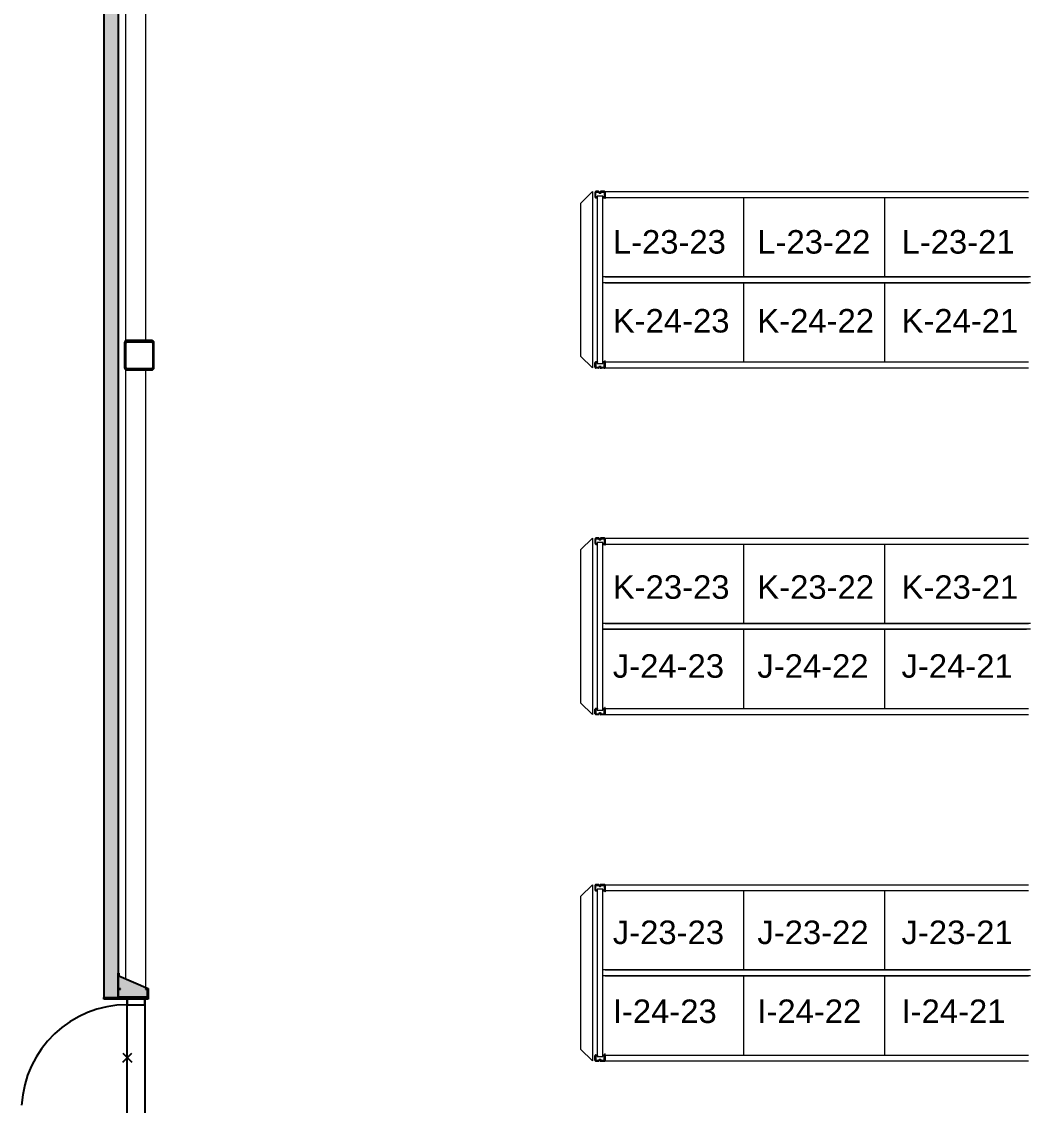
# Model space of a CAD drawing. Header units: inches. Extents: x 2743 to 10591, y -1604 to 5792.
# Drawn here: x 7056.9 to 7399.8, y 4324.9 to 4693.9 of the extents above; entities that cross this region are included whole.
import ezdxf

# ---------------------------------------------------------------- set-up
doc = ezdxf.new("R2010")
doc.units = ezdxf.units.IN
doc.header["$LTSCALE"] = 0.1875
doc.header["$MEASUREMENT"] = 0
doc.header["$PDMODE"] = 3
doc.header["$PDSIZE"] = 1.5
for name, color, linetype, lineweight in [('22 Dimension', 7, 'Continuous', 5), ('32 Echelle', 160, 'Continuous', 15), ('33 Poutre', 30, 'Continuous', 15), ('37 Protection', 1, 'Continuous', 15)]:
    doc.layers.add(name, color=color, linetype=linetype, lineweight=lineweight)
for name, color, linetype in [('A-N-MUR-EXT', 5, 'Continuous'), ('A-N-MUR-INT', 3, 'Continuous'), ('A-N-POR-PLF', 30, 'Continuous'), ('A-N-POR-PLN', 7, 'Continuous'), ('fill253', 253, 'Continuous'), ('S-N-ACIER', 4, 'Continuous')]:
    doc.layers.add(name, color=color, linetype=linetype)
doc.styles.add('arial', font='')
doc.styles.get('arial').set_extended_font_data('Arial')

msp = doc.modelspace()

# ---------------------------------------------------------------- hatches: boundary and pattern name
at = {"layer": '32 Echelle'}
for points in [[(7252.89784, 4633.81503), (7252.89784, 4634.00253), (7252.71034, 4634.00253)], [(7254.89784, 4633.81503), (7254.89784, 4634.00253), (7255.08534, 4634.00253)], [(7252.89784, 4578.19003), (7252.89784, 4578.00253), (7252.71034, 4578.00253)], [(7254.89784, 4578.19003), (7254.89784, 4578.00253), (7255.08534, 4578.00253)], [(7252.89784, 4515.81503), (7252.89784, 4516.00253), (7252.71034, 4516.00253)], [(7254.89784, 4515.81503), (7254.89784, 4516.00253), (7255.08534, 4516.00253)], [(7252.89784, 4460.19003), (7252.89784, 4460.00253), (7252.71034, 4460.00253)], [(7254.89784, 4460.19003), (7254.89784, 4460.00253), (7255.08534, 4460.00253)], [(7252.89784, 4397.81503), (7252.89784, 4398.00253), (7252.71034, 4398.00253)], [(7254.89784, 4397.81503), (7254.89784, 4398.00253), (7255.08534, 4398.00253)], [(7252.89784, 4342.19003), (7252.89784, 4342.00253), (7252.71034, 4342.00253)], [(7254.89784, 4342.19003), (7254.89784, 4342.00253), (7255.08534, 4342.00253)]]:
    msp.add_hatch(color=256, dxfattribs=at).paths.add_polyline_path(points)
at = {"layer": 'fill253'}
h = msp.add_hatch(color=7, dxfattribs=at)
h.dxf.hatch_style = 1
h.paths.add_polyline_path([(9794.88804, 4634.2983), (9789.96679, 4634.2983), (9789.98074, 4296.66232), (9794.90199, 4296.66232)])
h.paths.add_polyline_path([(9794.88805, 4881.11089), (9789.9668, 4881.11089), (9789.9668, 4775.21102), (9794.88805, 4775.21102)])
h.paths.add_polyline_path([(9794.88805, 5127.92329), (9789.9668, 5127.92329), (9789.96679, 5022.02362), (9794.88804, 5022.02362)])
h.paths.add_polyline_path([(8905.8684, 2943.29277), (8903.3892, 2938.37099), (9794.90199, 2938.37152), (9794.90199, 3130.36129), (9789.98074, 3130.36129), (9789.98074, 2943.29277)])
h.paths.add_polyline_path([(8477.94274, 2845.33593), (8485.93641, 2846.64062), (8470.93724, 2938.36282), (8470.1595, 2943.12545), (8461.95283, 2943.12545), (8462.69637, 2938.4929)])
h.paths.add_polyline_path([(8896.37174, 2938.2042), (8896.75099, 2936.00974), (8903.53291, 2937.11042), (8903.3892, 2938.37099), (8905.8684, 2943.29277), (8895.56167, 2943.29277)])
h.paths.add_polyline_path([(9794.90199, 5355.98239), (9789.98074, 5355.98239), (9789.9668, 5268.83602), (9794.88805, 5268.83602)])
h.paths.add_polyline_path([(7089.79643, 3123.02867), (7083.99141, 3125.08232), (7083.99141, 3123.83686), (7084.85165, 3123.50795), (7084.85808, 2938.2042), (7353.37882, 2938.37153), (7353.37237, 2943.29278), (7089.77933, 2943.12545)])
h.paths.add_polyline_path([(7084.85808, 3827.66882), (7089.77933, 3826.6441), (7089.77933, 4320.4792), (7084.85808, 4320.4792)])
h.paths.add_polyline_path([(9789.98074, 3862.52649), (9794.90199, 3862.52649), (9794.90199, 4254.42566), (9789.98074, 4254.42566)])
h.paths.add_polyline_path([(9789.97462, 3801.08425), (9794.89587, 3801.08425), (9794.90199, 3862.52649), (9789.98074, 3862.52649)])
h.paths.add_polyline_path([(9789.98074, 3656.9925), (9794.90199, 3656.9925), (9794.89587, 3765.06188), (9789.97462, 3765.06188)])
h.paths.add_polyline_path([(9789.972, 3584.94295), (9794.89325, 3584.94295), (9794.90198, 3620.96895), (9789.98073, 3620.96895)])
h.paths.add_polyline_path([(9789.97812, 3512.89586), (9794.89937, 3512.89586), (9794.89968, 3548.92185), (9789.97843, 3548.92185)])
h.paths.add_polyline_path([(9789.97812, 3440.8512), (9794.89937, 3440.8512), (9794.89937, 3476.87475), (9789.97812, 3476.87475)])
h.paths.add_polyline_path([(8313.35451, 5642.91315), (8313.35451, 5647.83442), (7084.85165, 5647.83442), (7084.85808, 4361.46337), (7089.77933, 4361.46337), (7089.7729, 5642.91317)])
h.paths.add_polyline_path([(7395.62103, 2943.29277), (7395.62125, 2938.37152), (8462.75647, 2938.2042), (8461.95283, 2943.12545)])
h.paths.add_polyline_path([(8556.69558, 5642.88457), (8556.69559, 5647.80617), (8355.59042, 5647.83389), (8355.59042, 5642.91262)])
h.paths.add_polyline_path([(9149.95052, 5647.66709), (9149.95052, 5642.74584), (9789.98074, 5642.74584), (9789.98079, 5510.71941), (9794.90204, 5510.71941), (9794.90199, 5647.66709)])
h.paths.add_polyline_path([(9794.89495, 3260.73346), (9789.9691, 3260.73345), (9789.98074, 3172.43063), (9794.90199, 3172.43063)])
h.paths.add_polyline_path([(9789.9691, 3296.75701), (9794.89495, 3296.75699), (9794.89325, 3404.82765), (9789.972, 3404.82765)])
h = msp.add_hatch(color=7, dxfattribs=at)
h.dxf.hatch_style = 1
h.paths.add_polyline_path([(7089.7729, 4369.93044), (7090.00917, 4369.93044), (7090.00917, 4368.94619), (7099.97017, 4364.68622), (7099.97017, 4361.00078), (7084.85165, 4361.00078), (7084.85165, 4361.6307), (7089.7729, 4361.6307)])

# ---------------------------------------------------------------- linework, layer by layer
at = {"color": 7}
for p, q in [((7089.77292, 4364.61495), (7089.77292, 4361.61495)), ((7090.52292, 4364.61495), (7089.77292, 4364.61495)), ((7089.77292, 4361.61495), (7099.77288, 4361.61495)), ((7089.89792, 4361.73995), (7089.89792, 4364.48995)), ((7089.89792, 4364.48995), (7090.52292, 4364.48995)), ((7099.64788, 4361.73995), (7089.89792, 4361.73995)), ((7090.52292, 4364.48995), (7090.52292, 4364.61495)), ((7099.77288, 4364.61495), (7099.02288, 4364.61495)), ((7099.02288, 4364.61495), (7099.02288, 4364.48995)), ((7099.02288, 4364.48995), (7099.64788, 4364.48995)), ((7099.64788, 4364.48995), (7099.64788, 4361.73995)), ((7099.77288, 4361.61495), (7099.77288, 4364.61495))]:
    msp.add_line(p, q, dxfattribs=at)
at = {"layer": '22 Dimension'}
for p, q in [((7092.22289, 4841.36529), (7092.22289, 4585.12732)), ((7099.1111, 4841.36529), (7099.06371, 4585.29737)), ((7302.89784, 4607.00253), (7302.89784, 4634.00253)), ((7350.89784, 4607.00253), (7350.89784, 4634.00253)), ((7400.52284, 4607.00253), (7254.89784, 4607.00253)), ((7400.52284, 4605.00253), (7254.89784, 4605.00253)), ((7302.89784, 4578.00253), (7302.89784, 4605.00253)), ((7350.89784, 4578.00253), (7350.89784, 4605.00253)), ((7092.22289, 4575.46744), (7092.22289, 4367.99946)), ((7099.06186, 4575.29739), (7099.02288, 4364.61495)), ((7302.89784, 4489.00253), (7302.89784, 4516.00253)), ((7350.89784, 4489.00253), (7350.89784, 4516.00253)), ((7400.52284, 4489.00253), (7254.89784, 4489.00253)), ((7400.52284, 4487.08616), (7254.89784, 4487.08616)), ((7302.89784, 4460.00253), (7302.89784, 4487.08616)), ((7350.89784, 4460.00253), (7350.89784, 4487.08616)), ((7302.89784, 4371.00253), (7302.89784, 4398.00253)), ((7350.89784, 4371.00253), (7350.89784, 4398.00253)), ((7400.52284, 4371.00253), (7254.89784, 4371.00253)), ((7400.52284, 4369.00253), (7254.89784, 4369.00253)), ((7302.89784, 4342.00253), (7302.89784, 4369.00253)), ((7350.89784, 4342.00253), (7350.89784, 4369.00253))]:
    msp.add_line(p, q, dxfattribs=at)
at = {"layer": '32 Echelle', "linetype": 'Continuous', "lineweight": 25}
for p, q in [((7252.27288, 4635.81878), (7252.27288, 4634.18628)), ((7252.36288, 4634.18628), (7252.36288, 4635.81878)), ((7253.38547, 4636.00253), (7252.45663, 4636.00253)), ((7252.45663, 4635.91253), (7253.38547, 4635.91253)), ((7253.47512, 4635.84619), (7253.51903, 4635.70256)), ((7253.6051, 4635.72887), (7253.56119, 4635.8725)), ((7254.10092, 4635.66253), (7253.69475, 4635.66253)), ((7253.69475, 4635.57253), (7254.10092, 4635.57253)), ((7254.23449, 4635.8725), (7254.19057, 4635.72887)), ((7254.27664, 4635.70256), (7254.32055, 4635.84619)), ((7255.33904, 4636.00253), (7254.41021, 4636.00253)), ((7254.41021, 4635.91253), (7255.33904, 4635.91253)), ((7255.43279, 4635.81878), (7255.43279, 4634.18628)), ((7255.52279, 4634.18628), (7255.52279, 4635.81878)), ((7252.87288, 4634.09253), (7252.45663, 4634.09253)), ((7252.45663, 4634.00253), (7252.87288, 4634.00253)), ((7252.87288, 4634.00253), (7252.87288, 4634.09253)), ((7255.33904, 4634.09253), (7254.92279, 4634.09253)), ((7254.92279, 4634.09253), (7254.92279, 4634.00253)), ((7254.92279, 4634.00253), (7255.33904, 4634.00253)), ((7252.27288, 4576.18628), (7252.27288, 4577.81878)), ((7252.36288, 4577.81878), (7252.36288, 4576.18628)), ((7252.45663, 4578.00253), (7252.87288, 4578.00253)), ((7252.87288, 4577.91253), (7252.45663, 4577.91253)), ((7252.45663, 4576.09253), (7253.38547, 4576.09253)), ((7253.38547, 4576.00253), (7252.45663, 4576.00253)), ((7252.87288, 4578.00253), (7252.87288, 4577.91253)), ((7253.47512, 4576.15887), (7253.51903, 4576.3025)), ((7253.6051, 4576.27619), (7253.56119, 4576.13256)), ((7253.69475, 4576.43253), (7254.10092, 4576.43253)), ((7254.10092, 4576.34253), (7253.69475, 4576.34253)), ((7254.23449, 4576.13256), (7254.19057, 4576.27619)), ((7254.27664, 4576.3025), (7254.32055, 4576.15887)), ((7254.41021, 4576.09253), (7255.33904, 4576.09253)), ((7255.33904, 4576.00253), (7254.41021, 4576.00253)), ((7254.92279, 4578.00253), (7255.33904, 4578.00253)), ((7254.92279, 4577.91253), (7254.92279, 4578.00253)), ((7255.33904, 4577.91253), (7254.92279, 4577.91253)), ((7255.43279, 4576.18628), (7255.43279, 4577.81878)), ((7255.52279, 4577.81878), (7255.52279, 4576.18628)), ((7252.27288, 4517.81878), (7252.27288, 4516.18628)), ((7252.36288, 4516.18628), (7252.36288, 4517.81878)), ((7253.38547, 4518.00253), (7252.45663, 4518.00253)), ((7252.45663, 4517.91253), (7253.38547, 4517.91253)), ((7253.47512, 4517.84619), (7253.51903, 4517.70256)), ((7253.6051, 4517.72887), (7253.56119, 4517.8725)), ((7254.10092, 4517.66253), (7253.69475, 4517.66253)), ((7253.69475, 4517.57253), (7254.10092, 4517.57253)), ((7254.23449, 4517.8725), (7254.19057, 4517.72887)), ((7254.27664, 4517.70256), (7254.32055, 4517.84619)), ((7255.33904, 4518.00253), (7254.41021, 4518.00253)), ((7254.41021, 4517.91253), (7255.33904, 4517.91253)), ((7255.43279, 4517.81878), (7255.43279, 4516.18628)), ((7255.52279, 4516.18628), (7255.52279, 4517.81878)), ((7252.87288, 4516.09253), (7252.45663, 4516.09253)), ((7252.45663, 4516.00253), (7252.87288, 4516.00253)), ((7252.87288, 4516.00253), (7252.87288, 4516.09253)), ((7255.33904, 4516.09253), (7254.92279, 4516.09253)), ((7254.92279, 4516.09253), (7254.92279, 4516.00253)), ((7254.92279, 4516.00253), (7255.33904, 4516.00253)), ((7252.27288, 4458.18628), (7252.27288, 4459.81878)), ((7252.36288, 4459.81878), (7252.36288, 4458.18628)), ((7252.45663, 4460.00253), (7252.87288, 4460.00253)), ((7252.87288, 4459.91253), (7252.45663, 4459.91253)), ((7252.45663, 4458.09253), (7253.38547, 4458.09253)), ((7253.38547, 4458.00253), (7252.45663, 4458.00253)), ((7252.87288, 4460.00253), (7252.87288, 4459.91253)), ((7253.47512, 4458.15887), (7253.51903, 4458.3025)), ((7253.6051, 4458.27619), (7253.56119, 4458.13256)), ((7253.69475, 4458.43253), (7254.10092, 4458.43253)), ((7254.10092, 4458.34253), (7253.69475, 4458.34253)), ((7254.23449, 4458.13256), (7254.19057, 4458.27619)), ((7254.27664, 4458.3025), (7254.32055, 4458.15887)), ((7254.41021, 4458.09253), (7255.33904, 4458.09253)), ((7255.33904, 4458.00253), (7254.41021, 4458.00253)), ((7254.92279, 4460.00253), (7255.33904, 4460.00253)), ((7254.92279, 4459.91253), (7254.92279, 4460.00253)), ((7255.33904, 4459.91253), (7254.92279, 4459.91253)), ((7255.43279, 4458.18628), (7255.43279, 4459.81878)), ((7255.52279, 4459.81878), (7255.52279, 4458.18628)), ((7252.27288, 4399.81878), (7252.27288, 4398.18628)), ((7252.36288, 4398.18628), (7252.36288, 4399.81878)), ((7253.38547, 4400.00253), (7252.45663, 4400.00253)), ((7252.45663, 4399.91253), (7253.38547, 4399.91253)), ((7253.47512, 4399.84619), (7253.51903, 4399.70256)), ((7253.6051, 4399.72887), (7253.56119, 4399.8725)), ((7254.10092, 4399.66253), (7253.69475, 4399.66253)), ((7253.69475, 4399.57253), (7254.10092, 4399.57253)), ((7254.23449, 4399.8725), (7254.19057, 4399.72887)), ((7254.27664, 4399.70256), (7254.32055, 4399.84619)), ((7255.33904, 4400.00253), (7254.41021, 4400.00253)), ((7254.41021, 4399.91253), (7255.33904, 4399.91253)), ((7255.43279, 4399.81878), (7255.43279, 4398.18628)), ((7255.52279, 4398.18628), (7255.52279, 4399.81878)), ((7252.87288, 4398.09253), (7252.45663, 4398.09253)), ((7252.45663, 4398.00253), (7252.87288, 4398.00253)), ((7252.87288, 4398.00253), (7252.87288, 4398.09253)), ((7255.33904, 4398.09253), (7254.92279, 4398.09253)), ((7254.92279, 4398.09253), (7254.92279, 4398.00253)), ((7254.92279, 4398.00253), (7255.33904, 4398.00253)), ((7252.27288, 4340.18628), (7252.27288, 4341.81878)), ((7252.36288, 4341.81878), (7252.36288, 4340.18628)), ((7252.45663, 4342.00253), (7252.87288, 4342.00253)), ((7252.87288, 4341.91253), (7252.45663, 4341.91253)), ((7252.45663, 4340.09253), (7253.38547, 4340.09253)), ((7253.38547, 4340.00253), (7252.45663, 4340.00253)), ((7252.87288, 4342.00253), (7252.87288, 4341.91253)), ((7253.47512, 4340.15887), (7253.51903, 4340.3025)), ((7253.6051, 4340.27619), (7253.56119, 4340.13256)), ((7253.69475, 4340.43253), (7254.10092, 4340.43253)), ((7254.10092, 4340.34253), (7253.69475, 4340.34253)), ((7254.23449, 4340.13256), (7254.19057, 4340.27619)), ((7254.27664, 4340.3025), (7254.32055, 4340.15887)), ((7254.41021, 4340.09253), (7255.33904, 4340.09253)), ((7255.33904, 4340.00253), (7254.41021, 4340.00253)), ((7254.92279, 4342.00253), (7255.33904, 4342.00253)), ((7254.92279, 4341.91253), (7254.92279, 4342.00253)), ((7255.33904, 4341.91253), (7254.92279, 4341.91253)), ((7255.43279, 4340.18628), (7255.43279, 4341.81878)), ((7255.52279, 4341.81878), (7255.52279, 4340.18628))]:
    msp.add_line(p, q, dxfattribs=at)
at = {"layer": '32 Echelle'}
for p, q in [((7254.89784, 4634.50253), (7252.89784, 4634.50253)), ((7252.89784, 4634.50253), (7252.89784, 4577.50253)), ((7254.89784, 4577.50253), (7254.89784, 4634.50253)), ((7252.89784, 4634.00253), (7252.71034, 4634.00253)), ((7252.89784, 4633.81503), (7252.71034, 4634.00253)), ((7252.89784, 4633.81503), (7252.89784, 4634.00253)), ((7254.89784, 4634.00253), (7255.08534, 4634.00253)), ((7254.89784, 4633.81503), (7254.89784, 4634.00253)), ((7254.89784, 4633.81503), (7255.08534, 4634.00253)), ((7252.89784, 4578.19003), (7252.71034, 4578.00253)), ((7252.89784, 4578.00253), (7252.71034, 4578.00253)), ((7252.89784, 4578.19003), (7252.89784, 4578.00253)), ((7252.89784, 4577.50253), (7254.89784, 4577.50253)), ((7254.89784, 4578.19003), (7254.89784, 4578.00253)), ((7254.89784, 4578.19003), (7255.08534, 4578.00253)), ((7254.89784, 4578.00253), (7255.08534, 4578.00253)), ((7254.89784, 4516.50253), (7252.89784, 4516.50253)), ((7252.89784, 4516.50253), (7252.89784, 4459.50253)), ((7254.89784, 4459.50253), (7254.89784, 4516.50253)), ((7252.89784, 4516.00253), (7252.71034, 4516.00253)), ((7252.89784, 4515.81503), (7252.71034, 4516.00253)), ((7252.89784, 4515.81503), (7252.89784, 4516.00253)), ((7254.89784, 4516.00253), (7255.08534, 4516.00253)), ((7254.89784, 4515.81503), (7254.89784, 4516.00253)), ((7254.89784, 4515.81503), (7255.08534, 4516.00253)), ((7252.89784, 4460.19003), (7252.71034, 4460.00253)), ((7252.89784, 4460.00253), (7252.71034, 4460.00253)), ((7252.89784, 4460.19003), (7252.89784, 4460.00253)), ((7252.89784, 4459.50253), (7254.89784, 4459.50253)), ((7254.89784, 4460.19003), (7254.89784, 4460.00253)), ((7254.89784, 4460.19003), (7255.08534, 4460.00253)), ((7254.89784, 4460.00253), (7255.08534, 4460.00253)), ((7254.89784, 4398.50253), (7252.89784, 4398.50253)), ((7252.89784, 4398.50253), (7252.89784, 4341.50253)), ((7254.89784, 4341.50253), (7254.89784, 4398.50253)), ((7252.89784, 4398.00253), (7252.71034, 4398.00253)), ((7252.89784, 4397.81503), (7252.71034, 4398.00253)), ((7252.89784, 4397.81503), (7252.89784, 4398.00253)), ((7254.89784, 4398.00253), (7255.08534, 4398.00253)), ((7254.89784, 4397.81503), (7254.89784, 4398.00253)), ((7254.89784, 4397.81503), (7255.08534, 4398.00253)), ((7252.89784, 4342.19003), (7252.71034, 4342.00253)), ((7252.89784, 4342.00253), (7252.71034, 4342.00253)), ((7252.89784, 4342.19003), (7252.89784, 4342.00253)), ((7252.89784, 4341.50253), (7254.89784, 4341.50253)), ((7254.89784, 4342.19003), (7254.89784, 4342.00253)), ((7254.89784, 4342.19003), (7255.08534, 4342.00253)), ((7254.89784, 4342.00253), (7255.08534, 4342.00253))]:
    msp.add_line(p, q, dxfattribs=at)
at = {"layer": '32 Echelle', "linetype": 'Continuous', "lineweight": 25}
for centre, radius, start, end in [((7252.45663, 4635.81878), 0.18375, 90, 180), ((7252.45663, 4635.81878), 0.09375, 90, 180), ((7253.38547, 4635.81878), 0.18375, 17, 90), ((7253.38547, 4635.81878), 0.09375, 17, 90), ((7253.69475, 4635.75628), 0.18375, 197, 270), ((7253.69475, 4635.75628), 0.09375, 197, 270), ((7254.10092, 4635.75628), 0.09375, 270, 343), ((7254.10092, 4635.75628), 0.18375, 270, 343), ((7254.41021, 4635.81878), 0.18375, 90, 163), ((7254.41021, 4635.81878), 0.09375, 90, 163), ((7255.33904, 4635.81878), 0.18375, 0, 90), ((7255.33904, 4635.81878), 0.09375, 0, 90), ((7252.45663, 4634.18628), 0.18375, 180, 270), ((7252.45663, 4634.18628), 0.09375, 180, 270), ((7255.33904, 4634.18628), 0.09375, 270, 0), ((7255.33904, 4634.18628), 0.18375, 270, 0), ((7252.45663, 4577.81878), 0.18375, 90, 180), ((7252.45663, 4576.18628), 0.18375, 180, 270), ((7252.45663, 4577.81878), 0.09375, 90, 180), ((7252.45663, 4576.18628), 0.09375, 180, 270), ((7253.38547, 4576.18628), 0.09375, 270, 343), ((7253.38547, 4576.18628), 0.18375, 270, 343), ((7253.69475, 4576.24878), 0.18375, 90, 163), ((7253.69475, 4576.24878), 0.09375, 90, 163), ((7254.10092, 4576.24878), 0.18375, 17, 90), ((7254.10092, 4576.24878), 0.09375, 17, 90), ((7254.41021, 4576.18628), 0.18375, 197, 270), ((7254.41021, 4576.18628), 0.09375, 197, 270), ((7255.33904, 4577.81878), 0.18375, 0, 90), ((7255.33904, 4577.81878), 0.09375, 0, 90), ((7255.33904, 4576.18628), 0.09375, 270, 0), ((7255.33904, 4576.18628), 0.18375, 270, 0), ((7252.45663, 4517.81878), 0.18375, 90, 180), ((7252.45663, 4517.81878), 0.09375, 90, 180), ((7253.38547, 4517.81878), 0.18375, 17, 90), ((7253.38547, 4517.81878), 0.09375, 17, 90), ((7253.69475, 4517.75628), 0.18375, 197, 270), ((7253.69475, 4517.75628), 0.09375, 197, 270), ((7254.10092, 4517.75628), 0.09375, 270, 343), ((7254.10092, 4517.75628), 0.18375, 270, 343), ((7254.41021, 4517.81878), 0.18375, 90, 163), ((7254.41021, 4517.81878), 0.09375, 90, 163), ((7255.33904, 4517.81878), 0.18375, 0, 90), ((7255.33904, 4517.81878), 0.09375, 0, 90), ((7252.45663, 4516.18628), 0.18375, 180, 270), ((7252.45663, 4516.18628), 0.09375, 180, 270), ((7255.33904, 4516.18628), 0.09375, 270, 0), ((7255.33904, 4516.18628), 0.18375, 270, 0), ((7252.45663, 4459.81878), 0.18375, 90, 180), ((7252.45663, 4458.18628), 0.18375, 180, 270), ((7252.45663, 4459.81878), 0.09375, 90, 180), ((7252.45663, 4458.18628), 0.09375, 180, 270), ((7253.38547, 4458.18628), 0.09375, 270, 343), ((7253.38547, 4458.18628), 0.18375, 270, 343), ((7253.69475, 4458.24878), 0.18375, 90, 163), ((7253.69475, 4458.24878), 0.09375, 90, 163), ((7254.10092, 4458.24878), 0.18375, 17, 90), ((7254.10092, 4458.24878), 0.09375, 17, 90), ((7254.41021, 4458.18628), 0.18375, 197, 270), ((7254.41021, 4458.18628), 0.09375, 197, 270), ((7255.33904, 4459.81878), 0.18375, 0, 90), ((7255.33904, 4459.81878), 0.09375, 0, 90), ((7255.33904, 4458.18628), 0.09375, 270, 0), ((7255.33904, 4458.18628), 0.18375, 270, 0), ((7252.45663, 4399.81878), 0.18375, 90, 180), ((7252.45663, 4399.81878), 0.09375, 90, 180), ((7253.38547, 4399.81878), 0.18375, 17, 90), ((7253.38547, 4399.81878), 0.09375, 17, 90), ((7253.69475, 4399.75628), 0.18375, 197, 270), ((7253.69475, 4399.75628), 0.09375, 197, 270), ((7254.10092, 4399.75628), 0.09375, 270, 343), ((7254.10092, 4399.75628), 0.18375, 270, 343), ((7254.41021, 4399.81878), 0.18375, 90, 163), ((7254.41021, 4399.81878), 0.09375, 90, 163), ((7255.33904, 4399.81878), 0.18375, 0, 90), ((7255.33904, 4399.81878), 0.09375, 0, 90), ((7252.45663, 4398.18628), 0.18375, 180, 270), ((7252.45663, 4398.18628), 0.09375, 180, 270), ((7255.33904, 4398.18628), 0.09375, 270, 0), ((7255.33904, 4398.18628), 0.18375, 270, 0), ((7252.45663, 4341.81878), 0.18375, 90, 180), ((7252.45663, 4340.18628), 0.18375, 180, 270), ((7252.45663, 4341.81878), 0.09375, 90, 180), ((7252.45663, 4340.18628), 0.09375, 180, 270), ((7253.38547, 4340.18628), 0.09375, 270, 343), ((7253.38547, 4340.18628), 0.18375, 270, 343), ((7253.69475, 4340.24878), 0.18375, 90, 163), ((7253.69475, 4340.24878), 0.09375, 90, 163), ((7254.10092, 4340.24878), 0.18375, 17, 90), ((7254.10092, 4340.24878), 0.09375, 17, 90), ((7254.41021, 4340.18628), 0.18375, 197, 270), ((7254.41021, 4340.18628), 0.09375, 197, 270), ((7255.33904, 4341.81878), 0.18375, 0, 90), ((7255.33904, 4341.81878), 0.09375, 0, 90), ((7255.33904, 4340.18628), 0.09375, 270, 0), ((7255.33904, 4340.18628), 0.18375, 270, 0)]:
    msp.add_arc(centre, radius, start, end, dxfattribs=at)
at = {"layer": '33 Poutre'}
for p, q in [((7253.89784, 4635.66253), (7253.89784, 4635.87753)), ((7254.01684, 4635.66253), (7253.89784, 4635.66253)), ((7254.01684, 4635.66253), (7254.01684, 4635.87753)), ((7255.40384, 4636.12153), (7254.14184, 4636.12153)), ((7254.14184, 4636.00253), (7255.40384, 4636.00253)), ((7255.52884, 4635.87753), (7255.52884, 4633.62153)), ((7255.64784, 4636.00253), (7399.77284, 4636.00253)), ((7255.64784, 4636.00253), (7255.64784, 4634.00253)), ((7255.64784, 4635.87753), (7255.64784, 4633.62153)), ((7255.64784, 4633.62153), (7255.52884, 4633.62153)), ((7255.64784, 4634.00253), (7399.77284, 4634.00253)), ((7255.64784, 4607.00253), (7399.77284, 4607.00253)), ((7255.64784, 4605.00253), (7399.77284, 4605.00253)), ((7253.89784, 4576.34253), (7253.89784, 4576.12753)), ((7254.01684, 4576.34253), (7253.89784, 4576.34253)), ((7254.01684, 4576.34253), (7254.01684, 4576.12753)), ((7254.14184, 4576.00253), (7255.40384, 4576.00253)), ((7255.40384, 4575.88353), (7254.14184, 4575.88353)), ((7255.64784, 4578.38353), (7255.52884, 4578.38353)), ((7255.52884, 4576.12753), (7255.52884, 4578.38353)), ((7255.64784, 4576.12753), (7255.64784, 4578.38353)), ((7255.64784, 4578.00253), (7399.77284, 4578.00253)), ((7255.64784, 4576.00253), (7255.64784, 4578.00253)), ((7255.64784, 4576.00253), (7399.77284, 4576.00253)), ((7253.89784, 4517.66253), (7253.89784, 4517.87753)), ((7254.01684, 4517.66253), (7253.89784, 4517.66253)), ((7254.01684, 4517.66253), (7254.01684, 4517.87753)), ((7255.40384, 4518.12153), (7254.14184, 4518.12153)), ((7254.14184, 4518.00253), (7255.40384, 4518.00253)), ((7255.52884, 4517.87753), (7255.52884, 4515.62153)), ((7255.64784, 4518.00253), (7399.77284, 4518.00253)), ((7255.64784, 4518.00253), (7255.64784, 4516.00253)), ((7255.64784, 4517.87753), (7255.64784, 4515.62153)), ((7255.64784, 4515.62153), (7255.52884, 4515.62153)), ((7255.64784, 4516.00253), (7399.77284, 4516.00253)), ((7255.07553, 4487.08616), (7399.20053, 4487.08616)), ((7255.64784, 4489.00253), (7399.77284, 4489.00253)), ((7253.89784, 4458.34253), (7253.89784, 4458.12753)), ((7254.01684, 4458.34253), (7253.89784, 4458.34253)), ((7254.01684, 4458.34253), (7254.01684, 4458.12753)), ((7254.14184, 4458.00253), (7255.40384, 4458.00253)), ((7255.40384, 4457.88353), (7254.14184, 4457.88353)), ((7255.64784, 4460.38353), (7255.52884, 4460.38353)), ((7255.52884, 4458.12753), (7255.52884, 4460.38353)), ((7255.64784, 4458.12753), (7255.64784, 4460.38353)), ((7255.64784, 4460.00253), (7399.77284, 4460.00253)), ((7255.64784, 4458.00253), (7255.64784, 4460.00253)), ((7255.64784, 4458.00253), (7399.77284, 4458.00253)), ((7253.89784, 4399.66253), (7253.89784, 4399.87753)), ((7254.01684, 4399.66253), (7253.89784, 4399.66253)), ((7254.01684, 4399.66253), (7254.01684, 4399.87753)), ((7255.40384, 4400.12153), (7254.14184, 4400.12153)), ((7254.14184, 4400.00253), (7255.40384, 4400.00253)), ((7255.52884, 4399.87753), (7255.52884, 4397.62153)), ((7255.64784, 4400.00253), (7399.77284, 4400.00253)), ((7255.64784, 4400.00253), (7255.64784, 4398.00253)), ((7255.64784, 4399.87753), (7255.64784, 4397.62153)), ((7255.64784, 4397.62153), (7255.52884, 4397.62153)), ((7255.64784, 4398.00253), (7399.77284, 4398.00253)), ((7255.64784, 4371.00253), (7399.77284, 4371.00253)), ((7255.64784, 4369.00253), (7399.77284, 4369.00253)), ((7253.89784, 4340.34253), (7253.89784, 4340.12753)), ((7254.01684, 4340.34253), (7253.89784, 4340.34253)), ((7254.01684, 4340.34253), (7254.01684, 4340.12753)), ((7254.14184, 4340.00253), (7255.40384, 4340.00253)), ((7255.40384, 4339.88353), (7254.14184, 4339.88353)), ((7255.64784, 4342.38353), (7255.52884, 4342.38353)), ((7255.52884, 4340.12753), (7255.52884, 4342.38353)), ((7255.64784, 4340.12753), (7255.64784, 4342.38353)), ((7255.64784, 4342.00253), (7399.77284, 4342.00253)), ((7255.64784, 4340.00253), (7255.64784, 4342.00253)), ((7255.64784, 4340.00253), (7399.77284, 4340.00253))]:
    msp.add_line(p, q, dxfattribs=at)
for centre, radius, start, end in [((7254.14184, 4635.87753), 0.244, 90, 180), ((7254.14184, 4635.87753), 0.125, 90, 180), ((7255.40384, 4635.87753), 0.244, 0, 90), ((7255.40384, 4635.87753), 0.125, 0, 90), ((7254.14184, 4576.12753), 0.244, 180, 270), ((7254.14184, 4576.12753), 0.125, 180, 270), ((7255.40384, 4576.12753), 0.244, 270, 0), ((7255.40384, 4576.12753), 0.125, 270, 0), ((7254.14184, 4517.87753), 0.244, 90, 180), ((7254.14184, 4517.87753), 0.125, 90, 180), ((7255.40384, 4517.87753), 0.244, 0, 90), ((7255.40384, 4517.87753), 0.125, 0, 90), ((7254.14184, 4458.12753), 0.244, 180, 270), ((7254.14184, 4458.12753), 0.125, 180, 270), ((7255.40384, 4458.12753), 0.244, 270, 0), ((7255.40384, 4458.12753), 0.125, 270, 0), ((7254.14184, 4399.87753), 0.244, 90, 180), ((7254.14184, 4399.87753), 0.125, 90, 180), ((7255.40384, 4399.87753), 0.244, 0, 90), ((7255.40384, 4399.87753), 0.125, 0, 90), ((7254.14184, 4340.12753), 0.244, 180, 270), ((7254.14184, 4340.12753), 0.125, 180, 270), ((7255.40384, 4340.12753), 0.244, 270, 0), ((7255.40384, 4340.12753), 0.125, 270, 0)]:
    msp.add_arc(centre, radius, start, end, dxfattribs=at)
at = {"layer": '37 Protection'}
for p, q in [((7251.27288, 4636.00253), (7247.27288, 4632.00253)), ((7251.27288, 4636.00253), (7251.27288, 4576.00253)), ((7247.27288, 4632.00253), (7247.27288, 4580.00253)), ((7251.27288, 4576.00253), (7247.27288, 4580.00253)), ((7251.27288, 4518.00253), (7247.27288, 4514.00253)), ((7251.27288, 4518.00253), (7251.27288, 4458.00253)), ((7247.27288, 4514.00253), (7247.27288, 4462.00253)), ((7251.27288, 4458.00253), (7247.27288, 4462.00253)), ((7251.27288, 4400.00253), (7247.27288, 4396.00253)), ((7251.27288, 4400.00253), (7251.27288, 4340.00253)), ((7247.27288, 4396.00253), (7247.27288, 4344.00253)), ((7251.27288, 4340.00253), (7247.27288, 4344.00253))]:
    msp.add_line(p, q, dxfattribs=at)
at = {"layer": 'A-N-MUR-EXT', "color": 7}
for p, q in [((7084.85165, 5647.83442), (7084.85165, 4361.6307)), ((7084.85165, 4361.6307), (7089.7729, 4361.6307))]:
    msp.add_line(p, q, dxfattribs=at)
at = {"layer": 'A-N-MUR-INT', "color": 7}
for p, q in [((7089.7729, 5642.91317), (7089.7729, 4361.63074)), ((7089.7729, 4369.93044), (7090.00917, 4369.93044)), ((7089.7729, 4361.6307), (7089.7729, 4369.93044)), ((7090.00917, 4369.93044), (7090.00917, 4368.94619)), ((7090.00917, 4368.94619), (7099.97017, 4364.68622)), ((7084.85165, 4361.00078), (7084.85165, 4361.6307)), ((7084.85165, 4361.6307), (7089.7729, 4361.6307)), ((7099.97017, 4364.68622), (7099.97017, 4361.00078)), ((7099.97017, 4361.00078), (7084.85165, 4361.00078))]:
    msp.add_line(p, q, dxfattribs=at)
at = {"layer": 'A-N-POR-PLF', "color": 7}
for p, q in [((7092.87556, 4321.15834), (7092.87556, 4361.11889)), ((7092.87556, 4361.11889), (7098.8598, 4361.11889)), ((7098.8598, 4361.11889), (7098.8598, 4321.15834))]:
    msp.add_line(p, q, dxfattribs=at)
at = {"layer": 'A-N-POR-PLN', "color": 7}
for p, q in [((7092.87556, 4361.11889), (7092.87556, 4359.15039)), ((7092.87556, 4361.11889), (7098.8598, 4361.11889)), ((7092.87556, 4359.15039), (7098.8598, 4359.15039)), ((7098.8598, 4359.15039), (7098.8598, 4361.11889))]:
    msp.add_line(p, q, dxfattribs=at)
msp.add_arc((7092.87556, 4323.12684), 36.02355, 90, 177.1810376, dxfattribs=at)
msp.add_point((7092.87556, 4341.13861), dxfattribs=at)
at = {"layer": 'S-N-ACIER', "color": 7}
for p, q in [((7091.9482, 4584.54698), (7091.9482, 4576.04778)), ((7092.3234, 4576.04778), (7092.3234, 4584.54698)), ((7101.19779, 4585.29737), (7092.6986, 4585.29737)), ((7092.6986, 4584.92217), (7101.19779, 4584.92217)), ((7101.57299, 4584.54698), (7101.57299, 4576.04778)), ((7101.94818, 4576.04778), (7101.94818, 4584.54698)), ((7101.19779, 4575.67258), (7092.6986, 4575.67258)), ((7092.6986, 4575.29739), (7101.19779, 4575.29739))]:
    msp.add_line(p, q, dxfattribs=at)
for centre, radius, start, end in [((7092.6986, 4584.54698), 0.75039, 90, 180), ((7092.6986, 4584.54698), 0.3752, 90, 180), ((7101.19779, 4584.54698), 0.75039, 0, 90), ((7101.19779, 4584.54698), 0.3752, 0, 90), ((7092.6986, 4576.04778), 0.75039, 180, 270), ((7092.6986, 4576.04778), 0.3752, 180, 270), ((7101.19779, 4576.04778), 0.75039, 270, 0), ((7101.19779, 4576.04778), 0.3752, 270, 0)]:
    msp.add_arc(centre, radius, start, end, dxfattribs=at)

# ---------------------------------------------------------------- texts
at = {"layer": '22 Dimension', "char_height": 8, "attachment_point": 1, "style": 'arial'}
for s, insert in [('{\\fArial Unicode MS|b0|i0|c0|p2;\\C8;L-23-23}', (7258.24443, 4622.9117)), ('{\\fArial Unicode MS|b0|i0|c0|p2;\\C8;L-23-22}', (7307.46647, 4622.9117)), ('{\\fArial Unicode MS|b0|i0|c0|p2;\\C8;L-23-21}', (7356.57795, 4622.9117)), ('{\\fArial Unicode MS|b0|i0|c0|p2;\\C8;K-24-23}', (7258.24443, 4596.03916)), ('{\\fArial Unicode MS|b0|i0|c0|p2;\\C8;K-24-22}', (7307.46647, 4596.03916)), ('{\\fArial Unicode MS|b0|i0|c0|p2;\\C8;K-24-21}', (7356.57795, 4596.03916)), ('{\\fArial Unicode MS|b0|i0|c0|p2;\\C8;K-23-23}', (7258.24443, 4505.36192)), ('{\\fArial Unicode MS|b0|i0|c0|p2;\\C8;K-23-22}', (7307.46647, 4505.36192)), ('{\\fArial Unicode MS|b0|i0|c0|p2;\\C8;K-23-21}', (7356.57795, 4505.36192)), ('{\\fArial Unicode MS|b0|i0|c0|p2;\\C8;J-24-23}', (7258.24443, 4478.48938)), ('{\\fArial Unicode MS|b0|i0|c0|p2;\\C8;J-24-22}', (7307.46647, 4478.48938)), ('{\\fArial Unicode MS|b0|i0|c0|p2;\\C8;J-24-21}', (7356.57795, 4478.48938)), ('{\\fArial Unicode MS|b0|i0|c0|p2;\\C8;J-23-23}', (7258.24443, 4387.80636)), ('{\\fArial Unicode MS|b0|i0|c0|p2;\\C8;J-23-22}', (7307.46647, 4387.80636)), ('{\\fArial Unicode MS|b0|i0|c0|p2;\\C8;J-23-21}', (7356.57795, 4387.80636)), ('{\\fArial Unicode MS|b0|i0|c0|p2;\\C8;I-24-23}', (7258.24443, 4360.93382)), ('{\\fArial Unicode MS|b0|i0|c0|p2;\\C8;I-24-22}', (7307.46647, 4360.93382)), ('{\\fArial Unicode MS|b0|i0|c0|p2;\\C8;I-24-21}', (7356.57795, 4360.93382))]:
    msp.add_mtext_dynamic_manual_height_columns(s, width=68.8901007, gutter_width=5, heights=[0], dxfattribs=dict(at, insert=insert))

doc.saveas('drawing.dxf')
